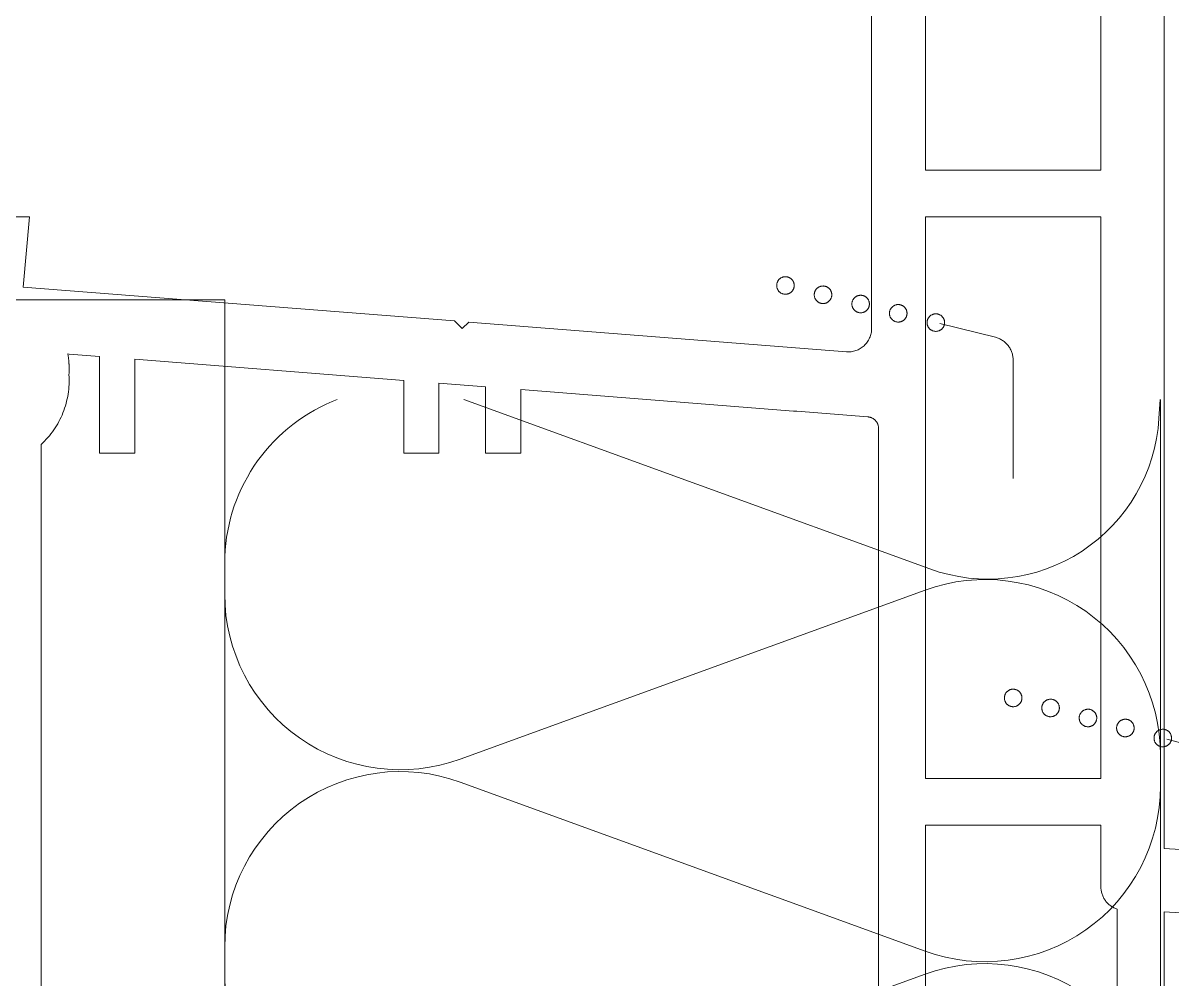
# Model space of a CAD drawing. Header units: metres. Extents: x 1838950 to 1842843, y 5171318 to 5174224.
# Drawn here: x 1841244.87065 to 1841244.91976, y 5171397.19782 to 5171397.23868 of the extents above; entities that cross this region are included whole.
import ezdxf

# ---------------------------------------------------------------- set-up
doc = ezdxf.new("R2010")
doc.units = ezdxf.units.M
doc.header["$LTSCALE"] = 0.0254
doc.layers.add('00 CHAZAL Coupe A.5', color=7, linetype='Continuous', lineweight=18)

# ---------------------------------------------------------------- blocks, each defined once
blk = doc.blocks.new('Groupe-1889-1')
at = {"layer": '00 CHAZAL Coupe A.5', "color": 7, "linetype": 'Continuous', "lineweight": 13}
for p, q in [((1841244.879273, 5171396.944144), (1841244.879273, 5171397.22259)), ((1841244.919273, 5171396.944144), (1841244.919273, 5171397.22259))]:
    blk.add_line(p, q, dxfattribs=at)
at = {"layer": '00 CHAZAL Coupe A.5', "color": 7, "linetype": 'Continuous', "lineweight": 13, "flags": 128}
for points in [[(1841244.919273, 5171397.19098, 0.520438), (1841244.909211, 5171397.198029), (1841244.889336, 5171397.190804, -0.520438), (1841244.879273, 5171397.197853), (1841244.879273, 5171397.199186, -0.520438), (1841244.889336, 5171397.206235), (1841244.909211, 5171397.19901, 0.520438), (1841244.919273, 5171397.206059), (1841244.919273, 5171397.207392, 0.520438), (1841244.909211, 5171397.214441), (1841244.889336, 5171397.207216, -0.520438), (1841244.879273, 5171397.214264), (1841244.879273, 5171397.214931), (1841244.879273, 5171397.215586, -0.301805), (1841244.883864, 5171397.222498), (1841244.884081, 5171397.22259)], [(1841244.889492, 5171397.22259), (1841244.909409, 5171397.215349, 0.501211), (1841244.919207, 5171397.221777), (1841244.919257, 5171397.22259)]]:
    blk.add_lwpolyline(points, format="xyb", dxfattribs=at)
blk = doc.blocks.new('Groupe-1941-1')
at = {"layer": '00 CHAZAL Coupe A.5', "color": 7, "linetype": 'Continuous', "lineweight": 5}
blk.add_line((1841244.912975, 5171397.219212), (1841244.912975, 5171397.222751), dxfattribs=at)
at = {"layer": '00 CHAZAL Coupe A.5', "color": 7, "linetype": 'Continuous', "lineweight": 5, "flags": 128}
for points in [[(1841244.903616, 5171397.227458), (1841244.903616, 5171397.22744), (1841244.903615, 5171397.227422), (1841244.903612, 5171397.227403), (1841244.903609, 5171397.227385), (1841244.903605, 5171397.227367), (1841244.9036, 5171397.227349), (1841244.903594, 5171397.227332), (1841244.903588, 5171397.227315), (1841244.90358, 5171397.227298), (1841244.903572, 5171397.227282), (1841244.903563, 5171397.227266), (1841244.903553, 5171397.22725), (1841244.903543, 5171397.227235), (1841244.903531, 5171397.22722), (1841244.903519, 5171397.227206), (1841244.903507, 5171397.227193), (1841244.903493, 5171397.22718), (1841244.903479, 5171397.227168), (1841244.903465, 5171397.227157), (1841244.90345, 5171397.227146), (1841244.903434, 5171397.227137), (1841244.903418, 5171397.227128), (1841244.903402, 5171397.227119), (1841244.903385, 5171397.227112), (1841244.903368, 5171397.227105), (1841244.90335, 5171397.227099), (1841244.903332, 5171397.227095), (1841244.903315, 5171397.227091), (1841244.903296, 5171397.227087), (1841244.903278, 5171397.227085), (1841244.90326, 5171397.227084), (1841244.903241, 5171397.227083), (1841244.903223, 5171397.227084), (1841244.903205, 5171397.227085), (1841244.903186, 5171397.227087), (1841244.903168, 5171397.227091), (1841244.90315, 5171397.227095), (1841244.903133, 5171397.227099), (1841244.903115, 5171397.227105), (1841244.903098, 5171397.227112), (1841244.903081, 5171397.227119), (1841244.903065, 5171397.227128), (1841244.903049, 5171397.227137), (1841244.903033, 5171397.227146), (1841244.903018, 5171397.227157), (1841244.903003, 5171397.227168), (1841244.90299, 5171397.22718), (1841244.902976, 5171397.227193), (1841244.902964, 5171397.227206), (1841244.902951, 5171397.22722), (1841244.90294, 5171397.227235), (1841244.90293, 5171397.22725), (1841244.90292, 5171397.227266), (1841244.902911, 5171397.227282), (1841244.902902, 5171397.227298), (1841244.902895, 5171397.227315), (1841244.902888, 5171397.227332), (1841244.902883, 5171397.227349), (1841244.902878, 5171397.227367), (1841244.902874, 5171397.227385), (1841244.90287, 5171397.227403), (1841244.902868, 5171397.227422), (1841244.902867, 5171397.22744), (1841244.902866, 5171397.227458), (1841244.902867, 5171397.227477), (1841244.902868, 5171397.227495), (1841244.90287, 5171397.227513), (1841244.902874, 5171397.227531), (1841244.902878, 5171397.227549), (1841244.902883, 5171397.227567), (1841244.902888, 5171397.227585), (1841244.902895, 5171397.227602), (1841244.902902, 5171397.227619), (1841244.902911, 5171397.227635), (1841244.90292, 5171397.227651), (1841244.90293, 5171397.227667), (1841244.90294, 5171397.227682), (1841244.902951, 5171397.227696), (1841244.902964, 5171397.22771), (1841244.902976, 5171397.227723), (1841244.90299, 5171397.227736), (1841244.903003, 5171397.227748), (1841244.903018, 5171397.227759), (1841244.903033, 5171397.22777), (1841244.903049, 5171397.22778), (1841244.903065, 5171397.227789), (1841244.903081, 5171397.227797), (1841244.903098, 5171397.227805), (1841244.903115, 5171397.227811), (1841244.903133, 5171397.227817), (1841244.90315, 5171397.227822), (1841244.903168, 5171397.227826), (1841244.903186, 5171397.227829), (1841244.903205, 5171397.227831), (1841244.903223, 5171397.227833), (1841244.903241, 5171397.227833), (1841244.90326, 5171397.227833), (1841244.903278, 5171397.227831), (1841244.903296, 5171397.227829), (1841244.903315, 5171397.227826), (1841244.903332, 5171397.227822), (1841244.90335, 5171397.227817), (1841244.903368, 5171397.227811), (1841244.903385, 5171397.227805), (1841244.903402, 5171397.227797), (1841244.903418, 5171397.227789), (1841244.903434, 5171397.22778), (1841244.90345, 5171397.22777), (1841244.903465, 5171397.227759), (1841244.903479, 5171397.227748), (1841244.903493, 5171397.227736), (1841244.903507, 5171397.227723), (1841244.903519, 5171397.22771), (1841244.903531, 5171397.227696), (1841244.903543, 5171397.227682), (1841244.903553, 5171397.227667), (1841244.903563, 5171397.227651), (1841244.903572, 5171397.227635), (1841244.90358, 5171397.227619), (1841244.903588, 5171397.227602), (1841244.903594, 5171397.227585), (1841244.9036, 5171397.227567), (1841244.903605, 5171397.227549), (1841244.903609, 5171397.227531), (1841244.903612, 5171397.227513), (1841244.903615, 5171397.227495), (1841244.903616, 5171397.227477), (1841244.903616, 5171397.227458)], [(1841244.905223, 5171397.227062), (1841244.905223, 5171397.227043), (1841244.905222, 5171397.227025), (1841244.905219, 5171397.227007), (1841244.905216, 5171397.226989), (1841244.905212, 5171397.226971), (1841244.905207, 5171397.226953), (1841244.905201, 5171397.226935), (1841244.905195, 5171397.226918), (1841244.905187, 5171397.226901), (1841244.905179, 5171397.226885), (1841244.90517, 5171397.226869), (1841244.90516, 5171397.226853), (1841244.90515, 5171397.226838), (1841244.905138, 5171397.226824), (1841244.905126, 5171397.22681), (1841244.905113, 5171397.226797), (1841244.9051, 5171397.226784), (1841244.905086, 5171397.226772), (1841244.905072, 5171397.226761), (1841244.905057, 5171397.22675), (1841244.905041, 5171397.22674), (1841244.905025, 5171397.226731), (1841244.905009, 5171397.226723), (1841244.904992, 5171397.226715), (1841244.904975, 5171397.226709), (1841244.904957, 5171397.226703), (1841244.904939, 5171397.226698), (1841244.904921, 5171397.226694), (1841244.904903, 5171397.226691), (1841244.904885, 5171397.226689), (1841244.904867, 5171397.226687), (1841244.904848, 5171397.226687), (1841244.90483, 5171397.226687), (1841244.904812, 5171397.226689), (1841244.904793, 5171397.226691), (1841244.904775, 5171397.226694), (1841244.904757, 5171397.226698), (1841244.904739, 5171397.226703), (1841244.904722, 5171397.226709), (1841244.904705, 5171397.226715), (1841244.904688, 5171397.226723), (1841244.904672, 5171397.226731), (1841244.904656, 5171397.22674), (1841244.90464, 5171397.22675), (1841244.904625, 5171397.226761), (1841244.90461, 5171397.226772), (1841244.904596, 5171397.226784), (1841244.904583, 5171397.226797), (1841244.90457, 5171397.22681), (1841244.904558, 5171397.226824), (1841244.904547, 5171397.226838), (1841244.904537, 5171397.226853), (1841244.904527, 5171397.226869), (1841244.904518, 5171397.226885), (1841244.904509, 5171397.226901), (1841244.904502, 5171397.226918), (1841244.904495, 5171397.226935), (1841244.904489, 5171397.226953), (1841244.904485, 5171397.226971), (1841244.904481, 5171397.226989), (1841244.904477, 5171397.227007), (1841244.904475, 5171397.227025), (1841244.904474, 5171397.227043), (1841244.904473, 5171397.227062), (1841244.904474, 5171397.22708), (1841244.904475, 5171397.227099), (1841244.904477, 5171397.227117), (1841244.904481, 5171397.227135), (1841244.904485, 5171397.227153), (1841244.904489, 5171397.227171), (1841244.904495, 5171397.227188), (1841244.904502, 5171397.227205), (1841244.904509, 5171397.227222), (1841244.904518, 5171397.227239), (1841244.904527, 5171397.227255), (1841244.904537, 5171397.22727), (1841244.904547, 5171397.227285), (1841244.904558, 5171397.2273), (1841244.90457, 5171397.227314), (1841244.904583, 5171397.227327), (1841244.904596, 5171397.22734), (1841244.90461, 5171397.227352), (1841244.904625, 5171397.227363), (1841244.90464, 5171397.227374), (1841244.904656, 5171397.227383), (1841244.904672, 5171397.227393), (1841244.904688, 5171397.227401), (1841244.904705, 5171397.227408), (1841244.904722, 5171397.227415), (1841244.904739, 5171397.227421), (1841244.904757, 5171397.227426), (1841244.904775, 5171397.22743), (1841244.904793, 5171397.227433), (1841244.904812, 5171397.227435), (1841244.90483, 5171397.227436), (1841244.904848, 5171397.227437), (1841244.904867, 5171397.227436), (1841244.904885, 5171397.227435), (1841244.904903, 5171397.227433), (1841244.904921, 5171397.22743), (1841244.904939, 5171397.227426), (1841244.904957, 5171397.227421), (1841244.904975, 5171397.227415), (1841244.904992, 5171397.227408), (1841244.905009, 5171397.227401), (1841244.905025, 5171397.227393), (1841244.905041, 5171397.227383), (1841244.905057, 5171397.227374), (1841244.905072, 5171397.227363), (1841244.905086, 5171397.227352), (1841244.9051, 5171397.22734), (1841244.905113, 5171397.227327), (1841244.905126, 5171397.227314), (1841244.905138, 5171397.2273), (1841244.90515, 5171397.227285), (1841244.90516, 5171397.22727), (1841244.90517, 5171397.227255), (1841244.905179, 5171397.227239), (1841244.905187, 5171397.227222), (1841244.905195, 5171397.227205), (1841244.905201, 5171397.227188), (1841244.905207, 5171397.227171), (1841244.905212, 5171397.227153), (1841244.905216, 5171397.227135), (1841244.905219, 5171397.227117), (1841244.905222, 5171397.227099), (1841244.905223, 5171397.22708), (1841244.905223, 5171397.227062)], [(1841244.90683, 5171397.226665), (1841244.90683, 5171397.226647), (1841244.906828, 5171397.226629), (1841244.906826, 5171397.22661), (1841244.906823, 5171397.226592), (1841244.906819, 5171397.226574), (1841244.906814, 5171397.226556), (1841244.906808, 5171397.226539), (1841244.906802, 5171397.226522), (1841244.906794, 5171397.226505), (1841244.906786, 5171397.226489), (1841244.906777, 5171397.226473), (1841244.906767, 5171397.226457), (1841244.906756, 5171397.226442), (1841244.906745, 5171397.226427), (1841244.906733, 5171397.226414), (1841244.90672, 5171397.2264), (1841244.906707, 5171397.226387), (1841244.906693, 5171397.226375), (1841244.906679, 5171397.226364), (1841244.906664, 5171397.226354), (1841244.906648, 5171397.226344), (1841244.906632, 5171397.226335), (1841244.906616, 5171397.226326), (1841244.906599, 5171397.226319), (1841244.906582, 5171397.226312), (1841244.906564, 5171397.226306), (1841244.906546, 5171397.226302), (1841244.906528, 5171397.226298), (1841244.90651, 5171397.226294), (1841244.906492, 5171397.226292), (1841244.906474, 5171397.226291), (1841244.906455, 5171397.22629), (1841244.906437, 5171397.226291), (1841244.906418, 5171397.226292), (1841244.9064, 5171397.226294), (1841244.906382, 5171397.226298), (1841244.906364, 5171397.226302), (1841244.906346, 5171397.226306), (1841244.906329, 5171397.226312), (1841244.906312, 5171397.226319), (1841244.906295, 5171397.226326), (1841244.906278, 5171397.226335), (1841244.906262, 5171397.226344), (1841244.906247, 5171397.226354), (1841244.906232, 5171397.226364), (1841244.906217, 5171397.226375), (1841244.906203, 5171397.226387), (1841244.90619, 5171397.2264), (1841244.906177, 5171397.226414), (1841244.906165, 5171397.226427), (1841244.906154, 5171397.226442), (1841244.906143, 5171397.226457), (1841244.906134, 5171397.226473), (1841244.906125, 5171397.226489), (1841244.906116, 5171397.226505), (1841244.906109, 5171397.226522), (1841244.906102, 5171397.226539), (1841244.906096, 5171397.226556), (1841244.906091, 5171397.226574), (1841244.906087, 5171397.226592), (1841244.906084, 5171397.22661), (1841244.906082, 5171397.226629), (1841244.906081, 5171397.226647), (1841244.90608, 5171397.226665), (1841244.906081, 5171397.226684), (1841244.906082, 5171397.226702), (1841244.906084, 5171397.22672), (1841244.906087, 5171397.226739), (1841244.906091, 5171397.226756), (1841244.906096, 5171397.226774), (1841244.906102, 5171397.226792), (1841244.906109, 5171397.226809), (1841244.906116, 5171397.226826), (1841244.906125, 5171397.226842), (1841244.906134, 5171397.226858), (1841244.906143, 5171397.226874), (1841244.906154, 5171397.226889), (1841244.906165, 5171397.226903), (1841244.906177, 5171397.226917), (1841244.90619, 5171397.226931), (1841244.906203, 5171397.226943), (1841244.906217, 5171397.226955), (1841244.906232, 5171397.226967), (1841244.906247, 5171397.226977), (1841244.906262, 5171397.226987), (1841244.906278, 5171397.226996), (1841244.906295, 5171397.227004), (1841244.906312, 5171397.227012), (1841244.906329, 5171397.227018), (1841244.906346, 5171397.227024), (1841244.906364, 5171397.227029), (1841244.906382, 5171397.227033), (1841244.9064, 5171397.227036), (1841244.906418, 5171397.227039), (1841244.906437, 5171397.22704), (1841244.906455, 5171397.22704), (1841244.906474, 5171397.22704), (1841244.906492, 5171397.227039), (1841244.90651, 5171397.227036), (1841244.906528, 5171397.227033), (1841244.906546, 5171397.227029), (1841244.906564, 5171397.227024), (1841244.906582, 5171397.227018), (1841244.906599, 5171397.227012), (1841244.906616, 5171397.227004), (1841244.906632, 5171397.226996), (1841244.906648, 5171397.226987), (1841244.906664, 5171397.226977), (1841244.906679, 5171397.226967), (1841244.906693, 5171397.226955), (1841244.906707, 5171397.226943), (1841244.90672, 5171397.226931), (1841244.906733, 5171397.226917), (1841244.906745, 5171397.226903), (1841244.906756, 5171397.226889), (1841244.906767, 5171397.226874), (1841244.906777, 5171397.226858), (1841244.906786, 5171397.226842), (1841244.906794, 5171397.226826), (1841244.906802, 5171397.226809), (1841244.906808, 5171397.226792), (1841244.906814, 5171397.226774), (1841244.906819, 5171397.226756), (1841244.906823, 5171397.226739), (1841244.906826, 5171397.22672), (1841244.906828, 5171397.226702), (1841244.90683, 5171397.226684), (1841244.90683, 5171397.226665)], [(1841244.908437, 5171397.226269), (1841244.908437, 5171397.22625), (1841244.908435, 5171397.226232), (1841244.908433, 5171397.226214), (1841244.90843, 5171397.226196), (1841244.908426, 5171397.226178), (1841244.908421, 5171397.22616), (1841244.908415, 5171397.226143), (1841244.908409, 5171397.226125), (1841244.908401, 5171397.226109), (1841244.908393, 5171397.226092), (1841244.908384, 5171397.226076), (1841244.908374, 5171397.226061), (1841244.908363, 5171397.226045), (1841244.908352, 5171397.226031), (1841244.90834, 5171397.226017), (1841244.908327, 5171397.226004), (1841244.908314, 5171397.225991), (1841244.9083, 5171397.225979), (1841244.908286, 5171397.225968), (1841244.908271, 5171397.225957), (1841244.908255, 5171397.225947), (1841244.908239, 5171397.225938), (1841244.908223, 5171397.22593), (1841244.908206, 5171397.225922), (1841244.908189, 5171397.225916), (1841244.908171, 5171397.22591), (1841244.908153, 5171397.225905), (1841244.908135, 5171397.225901), (1841244.908117, 5171397.225898), (1841244.908099, 5171397.225896), (1841244.908081, 5171397.225894), (1841244.908062, 5171397.225894), (1841244.908044, 5171397.225894), (1841244.908025, 5171397.225896), (1841244.908007, 5171397.225898), (1841244.907989, 5171397.225901), (1841244.907971, 5171397.225905), (1841244.907953, 5171397.22591), (1841244.907936, 5171397.225916), (1841244.907919, 5171397.225922), (1841244.907902, 5171397.22593), (1841244.907885, 5171397.225938), (1841244.907869, 5171397.225947), (1841244.907854, 5171397.225957), (1841244.907839, 5171397.225968), (1841244.907824, 5171397.225979), (1841244.90781, 5171397.225991), (1841244.907797, 5171397.226004), (1841244.907784, 5171397.226017), (1841244.907772, 5171397.226031), (1841244.907761, 5171397.226045), (1841244.90775, 5171397.226061), (1841244.907741, 5171397.226076), (1841244.907731, 5171397.226092), (1841244.907723, 5171397.226109), (1841244.907716, 5171397.226125), (1841244.907709, 5171397.226143), (1841244.907703, 5171397.22616), (1841244.907698, 5171397.226178), (1841244.907694, 5171397.226196), (1841244.907691, 5171397.226214), (1841244.907689, 5171397.226232), (1841244.907688, 5171397.22625), (1841244.907687, 5171397.226269), (1841244.907688, 5171397.226287), (1841244.907689, 5171397.226306), (1841244.907691, 5171397.226324), (1841244.907694, 5171397.226342), (1841244.907698, 5171397.22636), (1841244.907703, 5171397.226378), (1841244.907709, 5171397.226395), (1841244.907716, 5171397.226412), (1841244.907723, 5171397.226429), (1841244.907731, 5171397.226446), (1841244.907741, 5171397.226462), (1841244.90775, 5171397.226477), (1841244.907761, 5171397.226492), (1841244.907772, 5171397.226507), (1841244.907784, 5171397.226521), (1841244.907797, 5171397.226534), (1841244.90781, 5171397.226547), (1841244.907824, 5171397.226559), (1841244.907839, 5171397.22657), (1841244.907854, 5171397.226581), (1841244.907869, 5171397.226591), (1841244.907885, 5171397.2266), (1841244.907902, 5171397.226608), (1841244.907919, 5171397.226615), (1841244.907936, 5171397.226622), (1841244.907953, 5171397.226628), (1841244.907971, 5171397.226633), (1841244.907989, 5171397.226637), (1841244.908007, 5171397.22664), (1841244.908025, 5171397.226642), (1841244.908044, 5171397.226643), (1841244.908062, 5171397.226644), (1841244.908081, 5171397.226643), (1841244.908099, 5171397.226642), (1841244.908117, 5171397.22664), (1841244.908135, 5171397.226637), (1841244.908153, 5171397.226633), (1841244.908171, 5171397.226628), (1841244.908189, 5171397.226622), (1841244.908206, 5171397.226615), (1841244.908223, 5171397.226608), (1841244.908239, 5171397.2266), (1841244.908255, 5171397.226591), (1841244.908271, 5171397.226581), (1841244.908286, 5171397.22657), (1841244.9083, 5171397.226559), (1841244.908314, 5171397.226547), (1841244.908327, 5171397.226534), (1841244.90834, 5171397.226521), (1841244.908352, 5171397.226507), (1841244.908363, 5171397.226492), (1841244.908374, 5171397.226477), (1841244.908384, 5171397.226462), (1841244.908393, 5171397.226446), (1841244.908401, 5171397.226429), (1841244.908409, 5171397.226412), (1841244.908415, 5171397.226395), (1841244.908421, 5171397.226378), (1841244.908426, 5171397.22636), (1841244.90843, 5171397.226342), (1841244.908433, 5171397.226324), (1841244.908435, 5171397.226306), (1841244.908437, 5171397.226287), (1841244.908437, 5171397.226269)], [(1841244.910044, 5171397.225872), (1841244.910044, 5171397.225854), (1841244.910042, 5171397.225836), (1841244.91004, 5171397.225817), (1841244.910037, 5171397.225799), (1841244.910033, 5171397.225781), (1841244.910028, 5171397.225764), (1841244.910022, 5171397.225746), (1841244.910016, 5171397.225729), (1841244.910008, 5171397.225712), (1841244.91, 5171397.225696), (1841244.909991, 5171397.22568), (1841244.909981, 5171397.225664), (1841244.90997, 5171397.225649), (1841244.909959, 5171397.225635), (1841244.909947, 5171397.225621), (1841244.909934, 5171397.225607), (1841244.909921, 5171397.225595), (1841244.909907, 5171397.225583), (1841244.909893, 5171397.225571), (1841244.909877, 5171397.225561), (1841244.909862, 5171397.225551), (1841244.909846, 5171397.225542), (1841244.909829, 5171397.225533), (1841244.909813, 5171397.225526), (1841244.909795, 5171397.225519), (1841244.909778, 5171397.225514), (1841244.90976, 5171397.225509), (1841244.909742, 5171397.225505), (1841244.909724, 5171397.225501), (1841244.909706, 5171397.225499), (1841244.909688, 5171397.225498), (1841244.909669, 5171397.225497), (1841244.909651, 5171397.225498), (1841244.909632, 5171397.225499), (1841244.909614, 5171397.225501), (1841244.909596, 5171397.225505), (1841244.909578, 5171397.225509), (1841244.90956, 5171397.225514), (1841244.909543, 5171397.225519), (1841244.909526, 5171397.225526), (1841244.909509, 5171397.225533), (1841244.909492, 5171397.225542), (1841244.909476, 5171397.225551), (1841244.909461, 5171397.225561), (1841244.909446, 5171397.225571), (1841244.909431, 5171397.225583), (1841244.909417, 5171397.225595), (1841244.909404, 5171397.225607), (1841244.909391, 5171397.225621), (1841244.909379, 5171397.225635), (1841244.909368, 5171397.225649), (1841244.909357, 5171397.225664), (1841244.909347, 5171397.22568), (1841244.909338, 5171397.225696), (1841244.90933, 5171397.225712), (1841244.909323, 5171397.225729), (1841244.909316, 5171397.225746), (1841244.90931, 5171397.225764), (1841244.909305, 5171397.225781), (1841244.909301, 5171397.225799), (1841244.909298, 5171397.225817), (1841244.909296, 5171397.225836), (1841244.909295, 5171397.225854), (1841244.909294, 5171397.225872), (1841244.909295, 5171397.225891), (1841244.909296, 5171397.225909), (1841244.909298, 5171397.225927), (1841244.909301, 5171397.225946), (1841244.909305, 5171397.225964), (1841244.90931, 5171397.225981), (1841244.909316, 5171397.225999), (1841244.909323, 5171397.226016), (1841244.90933, 5171397.226033), (1841244.909338, 5171397.226049), (1841244.909347, 5171397.226065), (1841244.909357, 5171397.226081), (1841244.909368, 5171397.226096), (1841244.909379, 5171397.22611), (1841244.909391, 5171397.226124), (1841244.909404, 5171397.226138), (1841244.909417, 5171397.22615), (1841244.909431, 5171397.226162), (1841244.909446, 5171397.226174), (1841244.909461, 5171397.226184), (1841244.909476, 5171397.226194), (1841244.909492, 5171397.226203), (1841244.909509, 5171397.226211), (1841244.909526, 5171397.226219), (1841244.909543, 5171397.226225), (1841244.90956, 5171397.226231), (1841244.909578, 5171397.226236), (1841244.909596, 5171397.22624), (1841244.909614, 5171397.226243), (1841244.909632, 5171397.226246), (1841244.909651, 5171397.226247), (1841244.909669, 5171397.226247), (1841244.909688, 5171397.226247), (1841244.909706, 5171397.226246), (1841244.909724, 5171397.226243), (1841244.909742, 5171397.22624), (1841244.90976, 5171397.226236), (1841244.909778, 5171397.226231), (1841244.909795, 5171397.226225), (1841244.909813, 5171397.226219), (1841244.909829, 5171397.226211), (1841244.909846, 5171397.226203), (1841244.909862, 5171397.226194), (1841244.909877, 5171397.226184), (1841244.909893, 5171397.226174), (1841244.909907, 5171397.226162), (1841244.909921, 5171397.22615), (1841244.909934, 5171397.226138), (1841244.909947, 5171397.226124), (1841244.909959, 5171397.22611), (1841244.90997, 5171397.226096), (1841244.909981, 5171397.226081), (1841244.909991, 5171397.226065), (1841244.91, 5171397.226049), (1841244.910008, 5171397.226033), (1841244.910016, 5171397.226016), (1841244.910022, 5171397.225999), (1841244.910028, 5171397.225981), (1841244.910033, 5171397.225964), (1841244.910037, 5171397.225946), (1841244.91004, 5171397.225927), (1841244.910042, 5171397.225909), (1841244.910044, 5171397.225891), (1841244.910044, 5171397.225872)], [(1841244.912975, 5171397.222751), (1841244.912975, 5171397.224274), (1841244.912974, 5171397.224315), (1841244.912971, 5171397.224357), (1841244.912967, 5171397.224398), (1841244.912961, 5171397.224439), (1841244.912953, 5171397.22448), (1841244.912944, 5171397.22452), (1841244.912933, 5171397.22456), (1841244.91292, 5171397.2246), (1841244.912906, 5171397.224639), (1841244.91289, 5171397.224677), (1841244.912872, 5171397.224715), (1841244.912853, 5171397.224752), (1841244.912832, 5171397.224788), (1841244.91281, 5171397.224823), (1841244.912787, 5171397.224857), (1841244.912762, 5171397.22489), (1841244.912736, 5171397.224922), (1841244.912708, 5171397.224953), (1841244.912679, 5171397.224983), (1841244.912649, 5171397.225012), (1841244.912618, 5171397.225039), (1841244.912585, 5171397.225065), (1841244.912552, 5171397.22509), (1841244.912518, 5171397.225113), (1841244.912482, 5171397.225135), (1841244.912446, 5171397.225155), (1841244.912409, 5171397.225174), (1841244.912371, 5171397.225192), (1841244.912333, 5171397.225207), (1841244.912294, 5171397.225221), (1841244.912254, 5171397.225234), (1841244.912214, 5171397.225244), (1841244.909837, 5171397.225831)]]:
    blk.add_lwpolyline(points, dxfattribs=at)
blk = doc.blocks.new('Groupe-1942-1')
at = {"layer": '00 CHAZAL Coupe A.5', "color": 7, "linetype": 'Continuous', "lineweight": 5}
for p, q in [((1841244.922512, 5171397.207276), (1841244.919537, 5171397.208073)), ((1841244.92593, 5171397.20636), (1841244.922512, 5171397.207276))]:
    blk.add_line(p, q, dxfattribs=at)
at = {"layer": '00 CHAZAL Coupe A.5', "color": 7, "linetype": 'Continuous', "lineweight": 5, "flags": 128}
for points in [[(1841244.913303, 5171397.209651), (1841244.913312, 5171397.209667), (1841244.913319, 5171397.209684), (1841244.913326, 5171397.209701), (1841244.913332, 5171397.209718), (1841244.913337, 5171397.209736), (1841244.913341, 5171397.209754), (1841244.913345, 5171397.209772), (1841244.913347, 5171397.20979), (1841244.913349, 5171397.209809), (1841244.91335, 5171397.209827), (1841244.913349, 5171397.209845), (1841244.913348, 5171397.209864), (1841244.913346, 5171397.209882), (1841244.913343, 5171397.2099), (1841244.91334, 5171397.209918), (1841244.913335, 5171397.209936), (1841244.913329, 5171397.209954), (1841244.913323, 5171397.209971), (1841244.913316, 5171397.209988), (1841244.913308, 5171397.210004), (1841244.913299, 5171397.21002), (1841244.913289, 5171397.210036), (1841244.913279, 5171397.210051), (1841244.913268, 5171397.210066), (1841244.913256, 5171397.21008), (1841244.913243, 5171397.210094), (1841244.91323, 5171397.210106), (1841244.913216, 5171397.210119), (1841244.913202, 5171397.21013), (1841244.913187, 5171397.210141), (1841244.913172, 5171397.210151), (1841244.913156, 5171397.21016), (1841244.913139, 5171397.210169), (1841244.913123, 5171397.210176), (1841244.913105, 5171397.210183), (1841244.913088, 5171397.210189), (1841244.91307, 5171397.210194), (1841244.913052, 5171397.210199), (1841244.913034, 5171397.210202), (1841244.913016, 5171397.210204), (1841244.912998, 5171397.210206), (1841244.912979, 5171397.210207), (1841244.912961, 5171397.210207), (1841244.912943, 5171397.210205), (1841244.912924, 5171397.210203), (1841244.912906, 5171397.210201), (1841244.912888, 5171397.210197), (1841244.91287, 5171397.210192), (1841244.912853, 5171397.210186), (1841244.912836, 5171397.21018), (1841244.912819, 5171397.210173), (1841244.912802, 5171397.210165), (1841244.912786, 5171397.210156), (1841244.91277, 5171397.210146), (1841244.912755, 5171397.210136), (1841244.91274, 5171397.210125), (1841244.912726, 5171397.210113), (1841244.912713, 5171397.2101), (1841244.9127, 5171397.210087), (1841244.912688, 5171397.210073), (1841244.912676, 5171397.210059), (1841244.912666, 5171397.210044), (1841244.912655, 5171397.210029), (1841244.912646, 5171397.210013), (1841244.912638, 5171397.209996), (1841244.91263, 5171397.20998), (1841244.912623, 5171397.209963), (1841244.912617, 5171397.209945), (1841244.912612, 5171397.209928), (1841244.912608, 5171397.20991), (1841244.912604, 5171397.209892), (1841244.912602, 5171397.209873), (1841244.9126, 5171397.209855), (1841244.9126, 5171397.209837), (1841244.9126, 5171397.209818), (1841244.912601, 5171397.2098), (1841244.912603, 5171397.209782), (1841244.912606, 5171397.209763), (1841244.91261, 5171397.209745), (1841244.912614, 5171397.209728), (1841244.91262, 5171397.20971), (1841244.912626, 5171397.209693), (1841244.912634, 5171397.209676), (1841244.912642, 5171397.209659), (1841244.912651, 5171397.209643), (1841244.91266, 5171397.209627), (1841244.912671, 5171397.209612), (1841244.912682, 5171397.209598), (1841244.912694, 5171397.209584), (1841244.912706, 5171397.20957), (1841244.912719, 5171397.209557), (1841244.912733, 5171397.209545), (1841244.912747, 5171397.209533), (1841244.912762, 5171397.209523), (1841244.912778, 5171397.209513), (1841244.912794, 5171397.209503), (1841244.91281, 5171397.209495), (1841244.912827, 5171397.209487), (1841244.912844, 5171397.20948), (1841244.912861, 5171397.209474), (1841244.912879, 5171397.209469), (1841244.912897, 5171397.209465), (1841244.912915, 5171397.209462), (1841244.912933, 5171397.209459), (1841244.912951, 5171397.209458), (1841244.91297, 5171397.209457), (1841244.912988, 5171397.209457), (1841244.913007, 5171397.209458), (1841244.913025, 5171397.20946), (1841244.913043, 5171397.209463), (1841244.913061, 5171397.209467), (1841244.913079, 5171397.209472), (1841244.913096, 5171397.209477), (1841244.913114, 5171397.209484), (1841244.913131, 5171397.209491), (1841244.913147, 5171397.209499), (1841244.913163, 5171397.209508), (1841244.913179, 5171397.209517), (1841244.913194, 5171397.209528), (1841244.913209, 5171397.209539), (1841244.913223, 5171397.209551), (1841244.913236, 5171397.209563), (1841244.913249, 5171397.209576), (1841244.913261, 5171397.20959), (1841244.913273, 5171397.209605), (1841244.913284, 5171397.209619), (1841244.913294, 5171397.209635), (1841244.913303, 5171397.209651)], [(1841244.914902, 5171397.209222), (1841244.91491, 5171397.209239), (1841244.914918, 5171397.209255), (1841244.914925, 5171397.209273), (1841244.914931, 5171397.20929), (1841244.914936, 5171397.209308), (1841244.91494, 5171397.209326), (1841244.914944, 5171397.209344), (1841244.914946, 5171397.209362), (1841244.914948, 5171397.20938), (1841244.914948, 5171397.209399), (1841244.914948, 5171397.209417), (1841244.914947, 5171397.209435), (1841244.914945, 5171397.209454), (1841244.914942, 5171397.209472), (1841244.914938, 5171397.20949), (1841244.914934, 5171397.209508), (1841244.914928, 5171397.209525), (1841244.914922, 5171397.209542), (1841244.914914, 5171397.209559), (1841244.914906, 5171397.209576), (1841244.914897, 5171397.209592), (1841244.914888, 5171397.209608), (1841244.914877, 5171397.209623), (1841244.914866, 5171397.209638), (1841244.914854, 5171397.209652), (1841244.914842, 5171397.209665), (1841244.914829, 5171397.209678), (1841244.914815, 5171397.20969), (1841244.914801, 5171397.209702), (1841244.914786, 5171397.209713), (1841244.91477, 5171397.209723), (1841244.914754, 5171397.209732), (1841244.914738, 5171397.20974), (1841244.914721, 5171397.209748), (1841244.914704, 5171397.209755), (1841244.914687, 5171397.209761), (1841244.914669, 5171397.209766), (1841244.914651, 5171397.20977), (1841244.914633, 5171397.209774), (1841244.914615, 5171397.209776), (1841244.914597, 5171397.209778), (1841244.914578, 5171397.209778), (1841244.91456, 5171397.209778), (1841244.914541, 5171397.209777), (1841244.914523, 5171397.209775), (1841244.914505, 5171397.209772), (1841244.914487, 5171397.209768), (1841244.914469, 5171397.209764), (1841244.914452, 5171397.209758), (1841244.914434, 5171397.209752), (1841244.914417, 5171397.209744), (1841244.914401, 5171397.209736), (1841244.914385, 5171397.209728), (1841244.914369, 5171397.209718), (1841244.914354, 5171397.209707), (1841244.914339, 5171397.209696), (1841244.914325, 5171397.209684), (1841244.914312, 5171397.209672), (1841244.914299, 5171397.209659), (1841244.914287, 5171397.209645), (1841244.914275, 5171397.209631), (1841244.914264, 5171397.209616), (1841244.914254, 5171397.2096), (1841244.914245, 5171397.209584), (1841244.914236, 5171397.209568), (1841244.914229, 5171397.209551), (1841244.914222, 5171397.209534), (1841244.914216, 5171397.209517), (1841244.914211, 5171397.209499), (1841244.914207, 5171397.209481), (1841244.914203, 5171397.209463), (1841244.914201, 5171397.209445), (1841244.914199, 5171397.209427), (1841244.914198, 5171397.209408), (1841244.914199, 5171397.20939), (1841244.9142, 5171397.209371), (1841244.914202, 5171397.209353), (1841244.914205, 5171397.209335), (1841244.914208, 5171397.209317), (1841244.914213, 5171397.209299), (1841244.914219, 5171397.209282), (1841244.914225, 5171397.209264), (1841244.914232, 5171397.209247), (1841244.91424, 5171397.209231), (1841244.914249, 5171397.209215), (1841244.914259, 5171397.209199), (1841244.914269, 5171397.209184), (1841244.91428, 5171397.209169), (1841244.914292, 5171397.209155), (1841244.914305, 5171397.209142), (1841244.914318, 5171397.209129), (1841244.914332, 5171397.209117), (1841244.914346, 5171397.209105), (1841244.914361, 5171397.209094), (1841244.914376, 5171397.209084), (1841244.914392, 5171397.209075), (1841244.914409, 5171397.209067), (1841244.914425, 5171397.209059), (1841244.914442, 5171397.209052), (1841244.91446, 5171397.209046), (1841244.914478, 5171397.209041), (1841244.914495, 5171397.209037), (1841244.914514, 5171397.209033), (1841244.914532, 5171397.209031), (1841244.91455, 5171397.209029), (1841244.914569, 5171397.209028), (1841244.914587, 5171397.209029), (1841244.914605, 5171397.20903), (1841244.914624, 5171397.209032), (1841244.914642, 5171397.209035), (1841244.91466, 5171397.209039), (1841244.914678, 5171397.209043), (1841244.914695, 5171397.209049), (1841244.914712, 5171397.209055), (1841244.914729, 5171397.209062), (1841244.914746, 5171397.20907), (1841244.914762, 5171397.209079), (1841244.914778, 5171397.209089), (1841244.914793, 5171397.209099), (1841244.914807, 5171397.209111), (1841244.914822, 5171397.209122), (1841244.914835, 5171397.209135), (1841244.914848, 5171397.209148), (1841244.91486, 5171397.209162), (1841244.914872, 5171397.209176), (1841244.914882, 5171397.209191), (1841244.914892, 5171397.209207), (1841244.914902, 5171397.209222)], [(1841244.9165, 5171397.208794), (1841244.916509, 5171397.20881), (1841244.916517, 5171397.208827), (1841244.916523, 5171397.208844), (1841244.916529, 5171397.208862), (1841244.916535, 5171397.208879), (1841244.916539, 5171397.208897), (1841244.916542, 5171397.208915), (1841244.916545, 5171397.208934), (1841244.916546, 5171397.208952), (1841244.916547, 5171397.20897), (1841244.916547, 5171397.208989), (1841244.916546, 5171397.209007), (1841244.916544, 5171397.209025), (1841244.916541, 5171397.209043), (1841244.916537, 5171397.209061), (1841244.916532, 5171397.209079), (1841244.916527, 5171397.209097), (1841244.91652, 5171397.209114), (1841244.916513, 5171397.209131), (1841244.916505, 5171397.209148), (1841244.916496, 5171397.209164), (1841244.916487, 5171397.209179), (1841244.916476, 5171397.209195), (1841244.916465, 5171397.209209), (1841244.916453, 5171397.209223), (1841244.916441, 5171397.209237), (1841244.916427, 5171397.20925), (1841244.916414, 5171397.209262), (1841244.916399, 5171397.209273), (1841244.916384, 5171397.209284), (1841244.916369, 5171397.209294), (1841244.916353, 5171397.209303), (1841244.916337, 5171397.209312), (1841244.91632, 5171397.20932), (1841244.916303, 5171397.209326), (1841244.916286, 5171397.209332), (1841244.916268, 5171397.209338), (1841244.91625, 5171397.209342), (1841244.916232, 5171397.209345), (1841244.916214, 5171397.209348), (1841244.916195, 5171397.209349), (1841244.916177, 5171397.20935), (1841244.916158, 5171397.20935), (1841244.91614, 5171397.209349), (1841244.916122, 5171397.209347), (1841244.916104, 5171397.209344), (1841244.916086, 5171397.20934), (1841244.916068, 5171397.209335), (1841244.91605, 5171397.20933), (1841244.916033, 5171397.209323), (1841244.916016, 5171397.209316), (1841244.916, 5171397.209308), (1841244.915983, 5171397.209299), (1841244.915968, 5171397.209289), (1841244.915953, 5171397.209279), (1841244.915938, 5171397.209268), (1841244.915924, 5171397.209256), (1841244.91591, 5171397.209244), (1841244.915897, 5171397.20923), (1841244.915885, 5171397.209217), (1841244.915874, 5171397.209202), (1841244.915863, 5171397.209187), (1841244.915853, 5171397.209172), (1841244.915844, 5171397.209156), (1841244.915835, 5171397.20914), (1841244.915827, 5171397.209123), (1841244.915821, 5171397.209106), (1841244.915815, 5171397.209088), (1841244.91581, 5171397.209071), (1841244.915805, 5171397.209053), (1841244.915802, 5171397.209035), (1841244.915799, 5171397.209017), (1841244.915798, 5171397.208998), (1841244.915797, 5171397.20898), (1841244.915797, 5171397.208961), (1841244.915798, 5171397.208943), (1841244.9158, 5171397.208925), (1841244.915803, 5171397.208907), (1841244.915807, 5171397.208889), (1841244.915812, 5171397.208871), (1841244.915817, 5171397.208853), (1841244.915824, 5171397.208836), (1841244.915831, 5171397.208819), (1841244.915839, 5171397.208803), (1841244.915848, 5171397.208786), (1841244.915858, 5171397.208771), (1841244.915868, 5171397.208756), (1841244.915879, 5171397.208741), (1841244.915891, 5171397.208727), (1841244.915904, 5171397.208713), (1841244.915917, 5171397.2087), (1841244.91593, 5171397.208688), (1841244.915945, 5171397.208677), (1841244.91596, 5171397.208666), (1841244.915975, 5171397.208656), (1841244.915991, 5171397.208647), (1841244.916007, 5171397.208638), (1841244.916024, 5171397.20863), (1841244.916041, 5171397.208624), (1841244.916059, 5171397.208618), (1841244.916076, 5171397.208612), (1841244.916094, 5171397.208608), (1841244.916112, 5171397.208605), (1841244.916131, 5171397.208602), (1841244.916149, 5171397.208601), (1841244.916167, 5171397.2086), (1841244.916186, 5171397.2086), (1841244.916204, 5171397.208601), (1841244.916222, 5171397.208603), (1841244.916241, 5171397.208606), (1841244.916259, 5171397.20861), (1841244.916276, 5171397.208615), (1841244.916294, 5171397.20862), (1841244.916311, 5171397.208627), (1841244.916328, 5171397.208634), (1841244.916345, 5171397.208642), (1841244.916361, 5171397.208651), (1841244.916376, 5171397.208661), (1841244.916392, 5171397.208671), (1841244.916406, 5171397.208682), (1841244.91642, 5171397.208694), (1841244.916434, 5171397.208707), (1841244.916447, 5171397.20872), (1841244.916459, 5171397.208733), (1841244.91647, 5171397.208748), (1841244.916481, 5171397.208763), (1841244.916491, 5171397.208778), (1841244.9165, 5171397.208794)], [(1841244.918099, 5171397.208366), (1841244.918108, 5171397.208382), (1841244.918115, 5171397.208399), (1841244.918122, 5171397.208416), (1841244.918128, 5171397.208433), (1841244.918133, 5171397.208451), (1841244.918138, 5171397.208469), (1841244.918141, 5171397.208487), (1841244.918143, 5171397.208505), (1841244.918145, 5171397.208523), (1841244.918146, 5171397.208542), (1841244.918146, 5171397.20856), (1841244.918144, 5171397.208579), (1841244.918142, 5171397.208597), (1841244.918139, 5171397.208615), (1841244.918136, 5171397.208633), (1841244.918131, 5171397.208651), (1841244.918125, 5171397.208668), (1841244.918119, 5171397.208686), (1841244.918112, 5171397.208703), (1841244.918104, 5171397.208719), (1841244.918095, 5171397.208735), (1841244.918085, 5171397.208751), (1841244.918075, 5171397.208766), (1841244.918064, 5171397.208781), (1841244.918052, 5171397.208795), (1841244.918039, 5171397.208808), (1841244.918026, 5171397.208821), (1841244.918012, 5171397.208833), (1841244.917998, 5171397.208845), (1841244.917983, 5171397.208856), (1841244.917968, 5171397.208866), (1841244.917952, 5171397.208875), (1841244.917935, 5171397.208884), (1841244.917919, 5171397.208891), (1841244.917902, 5171397.208898), (1841244.917884, 5171397.208904), (1841244.917867, 5171397.208909), (1841244.917849, 5171397.208913), (1841244.917831, 5171397.208917), (1841244.917812, 5171397.208919), (1841244.917794, 5171397.208921), (1841244.917776, 5171397.208922), (1841244.917757, 5171397.208921), (1841244.917739, 5171397.20892), (1841244.917721, 5171397.208918), (1841244.917702, 5171397.208915), (1841244.917684, 5171397.208912), (1841244.917667, 5171397.208907), (1841244.917649, 5171397.208901), (1841244.917632, 5171397.208895), (1841244.917615, 5171397.208888), (1841244.917598, 5171397.20888), (1841244.917582, 5171397.208871), (1841244.917566, 5171397.208861), (1841244.917551, 5171397.208851), (1841244.917537, 5171397.20884), (1841244.917523, 5171397.208828), (1841244.917509, 5171397.208815), (1841244.917496, 5171397.208802), (1841244.917484, 5171397.208788), (1841244.917472, 5171397.208774), (1841244.917462, 5171397.208759), (1841244.917452, 5171397.208744), (1841244.917442, 5171397.208728), (1841244.917434, 5171397.208711), (1841244.917426, 5171397.208695), (1841244.917419, 5171397.208678), (1841244.917413, 5171397.20866), (1841244.917408, 5171397.208642), (1841244.917404, 5171397.208625), (1841244.917401, 5171397.208606), (1841244.917398, 5171397.208588), (1841244.917397, 5171397.20857), (1841244.917396, 5171397.208551), (1841244.917396, 5171397.208533), (1841244.917397, 5171397.208515), (1841244.917399, 5171397.208496), (1841244.917402, 5171397.208478), (1841244.917406, 5171397.20846), (1841244.917411, 5171397.208442), (1841244.917416, 5171397.208425), (1841244.917423, 5171397.208408), (1841244.91743, 5171397.208391), (1841244.917438, 5171397.208374), (1841244.917447, 5171397.208358), (1841244.917456, 5171397.208342), (1841244.917467, 5171397.208327), (1841244.917478, 5171397.208313), (1841244.91749, 5171397.208298), (1841244.917502, 5171397.208285), (1841244.917515, 5171397.208272), (1841244.917529, 5171397.20826), (1841244.917544, 5171397.208248), (1841244.917558, 5171397.208238), (1841244.917574, 5171397.208228), (1841244.91759, 5171397.208218), (1841244.917606, 5171397.20821), (1841244.917623, 5171397.208202), (1841244.91764, 5171397.208195), (1841244.917657, 5171397.208189), (1841244.917675, 5171397.208184), (1841244.917693, 5171397.20818), (1841244.917711, 5171397.208176), (1841244.917729, 5171397.208174), (1841244.917748, 5171397.208172), (1841244.917766, 5171397.208172), (1841244.917784, 5171397.208172), (1841244.917803, 5171397.208173), (1841244.917821, 5171397.208175), (1841244.917839, 5171397.208178), (1841244.917857, 5171397.208182), (1841244.917875, 5171397.208186), (1841244.917893, 5171397.208192), (1841244.91791, 5171397.208198), (1841244.917927, 5171397.208206), (1841244.917943, 5171397.208214), (1841244.917959, 5171397.208223), (1841244.917975, 5171397.208232), (1841244.91799, 5171397.208243), (1841244.918005, 5171397.208254), (1841244.918019, 5171397.208266), (1841244.918033, 5171397.208278), (1841244.918045, 5171397.208291), (1841244.918058, 5171397.208305), (1841244.918069, 5171397.208319), (1841244.91808, 5171397.208334), (1841244.91809, 5171397.20835), (1841244.918099, 5171397.208366)], [(1841244.919698, 5171397.207937), (1841244.919706, 5171397.207954), (1841244.919714, 5171397.20797), (1841244.919721, 5171397.207987), (1841244.919727, 5171397.208005), (1841244.919732, 5171397.208023), (1841244.919736, 5171397.20804), (1841244.91974, 5171397.208059), (1841244.919742, 5171397.208077), (1841244.919744, 5171397.208095), (1841244.919744, 5171397.208113), (1841244.919744, 5171397.208132), (1841244.919743, 5171397.20815), (1841244.919741, 5171397.208169), (1841244.919738, 5171397.208187), (1841244.919734, 5171397.208205), (1841244.91973, 5171397.208223), (1841244.919724, 5171397.20824), (1841244.919718, 5171397.208257), (1841244.919711, 5171397.208274), (1841244.919702, 5171397.208291), (1841244.919694, 5171397.208307), (1841244.919684, 5171397.208323), (1841244.919674, 5171397.208338), (1841244.919662, 5171397.208352), (1841244.919651, 5171397.208367), (1841244.919638, 5171397.20838), (1841244.919625, 5171397.208393), (1841244.919611, 5171397.208405), (1841244.919597, 5171397.208417), (1841244.919582, 5171397.208427), (1841244.919566, 5171397.208437), (1841244.919551, 5171397.208447), (1841244.919534, 5171397.208455), (1841244.919517, 5171397.208463), (1841244.9195, 5171397.20847), (1841244.919483, 5171397.208476), (1841244.919465, 5171397.208481), (1841244.919447, 5171397.208485), (1841244.919429, 5171397.208488), (1841244.919411, 5171397.208491), (1841244.919393, 5171397.208493), (1841244.919374, 5171397.208493), (1841244.919356, 5171397.208493), (1841244.919338, 5171397.208492), (1841244.919319, 5171397.20849), (1841244.919301, 5171397.208487), (1841244.919283, 5171397.208483), (1841244.919265, 5171397.208479), (1841244.919248, 5171397.208473), (1841244.91923, 5171397.208467), (1841244.919214, 5171397.208459), (1841244.919197, 5171397.208451), (1841244.919181, 5171397.208442), (1841244.919165, 5171397.208433), (1841244.91915, 5171397.208422), (1841244.919135, 5171397.208411), (1841244.919121, 5171397.208399), (1841244.919108, 5171397.208387), (1841244.919095, 5171397.208374), (1841244.919083, 5171397.20836), (1841244.919071, 5171397.208346), (1841244.91906, 5171397.208331), (1841244.91905, 5171397.208315), (1841244.919041, 5171397.208299), (1841244.919033, 5171397.208283), (1841244.919025, 5171397.208266), (1841244.919018, 5171397.208249), (1841244.919012, 5171397.208232), (1841244.919007, 5171397.208214), (1841244.919003, 5171397.208196), (1841244.918999, 5171397.208178), (1841244.918997, 5171397.20816), (1841244.918995, 5171397.208141), (1841244.918995, 5171397.208123), (1841244.918995, 5171397.208105), (1841244.918996, 5171397.208086), (1841244.918998, 5171397.208068), (1841244.919001, 5171397.20805), (1841244.919005, 5171397.208032), (1841244.919009, 5171397.208014), (1841244.919015, 5171397.207996), (1841244.919021, 5171397.207979), (1841244.919028, 5171397.207962), (1841244.919037, 5171397.207946), (1841244.919045, 5171397.20793), (1841244.919055, 5171397.207914), (1841244.919065, 5171397.207899), (1841244.919077, 5171397.207884), (1841244.919088, 5171397.20787), (1841244.919101, 5171397.207857), (1841244.919114, 5171397.207844), (1841244.919128, 5171397.207831), (1841244.919142, 5171397.20782), (1841244.919157, 5171397.207809), (1841244.919173, 5171397.207799), (1841244.919189, 5171397.20779), (1841244.919205, 5171397.207781), (1841244.919222, 5171397.207774), (1841244.919239, 5171397.207767), (1841244.919256, 5171397.207761), (1841244.919274, 5171397.207756), (1841244.919292, 5171397.207751), (1841244.91931, 5171397.207748), (1841244.919328, 5171397.207746), (1841244.919346, 5171397.207744), (1841244.919365, 5171397.207743), (1841244.919383, 5171397.207744), (1841244.919401, 5171397.207745), (1841244.91942, 5171397.207747), (1841244.919438, 5171397.20775), (1841244.919456, 5171397.207753), (1841244.919474, 5171397.207758), (1841244.919491, 5171397.207764), (1841244.919509, 5171397.20777), (1841244.919525, 5171397.207777), (1841244.919542, 5171397.207785), (1841244.919558, 5171397.207794), (1841244.919574, 5171397.207804), (1841244.919589, 5171397.207814), (1841244.919604, 5171397.207825), (1841244.919618, 5171397.207837), (1841244.919631, 5171397.20785), (1841244.919644, 5171397.207863), (1841244.919656, 5171397.207877), (1841244.919668, 5171397.207891), (1841244.919679, 5171397.207906), (1841244.919689, 5171397.207921), (1841244.919698, 5171397.207937)]]:
    blk.add_lwpolyline(points, dxfattribs=at)
blk = doc.blocks.new('Groupe-1945-1')
at = {"layer": '00 CHAZAL Coupe A.5', "color": 7, "linetype": 'Continuous', "lineweight": 5, "flags": 128}
for points in [[(1841244.919425, 5171397.203392), (1841245.016486, 5171397.19745)], [(1841244.868425, 5171397.230392), (1841244.870925, 5171397.230392), (1841244.870662, 5171397.227392), (1841244.889099, 5171397.225941), (1841244.889425, 5171397.225616), (1841244.889703, 5171397.225894), (1841244.889704, 5171397.225894), (1841244.905846, 5171397.224623), (1841244.905898, 5171397.224621), (1841244.905949, 5171397.224621), (1841244.906001, 5171397.224623), (1841244.906052, 5171397.224628), (1841244.906103, 5171397.224636), (1841244.906153, 5171397.224647), (1841244.906203, 5171397.22466), (1841244.906252, 5171397.224675), (1841244.9063, 5171397.224694), (1841244.906348, 5171397.224714), (1841244.906394, 5171397.224737), (1841244.906439, 5171397.224762), (1841244.906482, 5171397.22479), (1841244.906524, 5171397.22482), (1841244.906565, 5171397.224852), (1841244.906603, 5171397.224886), (1841244.90664, 5171397.224922), (1841244.906675, 5171397.22496), (1841244.906708, 5171397.224999), (1841244.906739, 5171397.22504), (1841244.906768, 5171397.225083), (1841244.906795, 5171397.225127), (1841244.906819, 5171397.225173), (1841244.906841, 5171397.225219), (1841244.90686, 5171397.225267), (1841244.906877, 5171397.225316), (1841244.906892, 5171397.225365), (1841244.906903, 5171397.225415), (1841244.906913, 5171397.225466), (1841244.906919, 5171397.225517), (1841244.906923, 5171397.225569), (1841244.906925, 5171397.22562), (1841244.906925, 5171397.240892)], [(1841244.919425, 5171397.245508), (1841244.919425, 5171397.203392)], [(1841244.916725, 5171397.232392), (1841244.916725, 5171397.244971)], [(1841244.909225, 5171397.240787), (1841244.909225, 5171397.232392), (1841244.916725, 5171397.232392)], [(1841244.916725, 5171397.206392), (1841244.916725, 5171397.230392), (1841244.909225, 5171397.230392), (1841244.909225, 5171397.206392), (1841244.916725, 5171397.206392)], [(1841244.907225, 5171397.220961), (1841244.907225, 5171397.221344), (1841244.907224, 5171397.221368), (1841244.907222, 5171397.221391), (1841244.90722, 5171397.221414), (1841244.907216, 5171397.221437), (1841244.907211, 5171397.22146), (1841244.907205, 5171397.221482), (1841244.907198, 5171397.221505), (1841244.90719, 5171397.221526), (1841244.907181, 5171397.221548), (1841244.907171, 5171397.221569), (1841244.90716, 5171397.22159), (1841244.907148, 5171397.22161), (1841244.907136, 5171397.221629), (1841244.907122, 5171397.221648), (1841244.907107, 5171397.221666), (1841244.907092, 5171397.221684), (1841244.907076, 5171397.2217), (1841244.907059, 5171397.221716), (1841244.907041, 5171397.221732), (1841244.907022, 5171397.221746), (1841244.907003, 5171397.221759), (1841244.906984, 5171397.221772), (1841244.906964, 5171397.221783), (1841244.906943, 5171397.221794), (1841244.906922, 5171397.221804), (1841244.9069, 5171397.221812), (1841244.906878, 5171397.22182), (1841244.906856, 5171397.221827), (1841244.906833, 5171397.221832), (1841244.90681, 5171397.221837), (1841244.906787, 5171397.22184), (1841244.906764, 5171397.221843), (1841244.903725, 5171397.222082), (1841244.903592, 5171397.222092), (1841244.891925, 5171397.223011), (1841244.891925, 5171397.220292), (1841244.890425, 5171397.220292), (1841244.890425, 5171397.223129), (1841244.888425, 5171397.223286), (1841244.888425, 5171397.220292), (1841244.886925, 5171397.220292), (1841244.886925, 5171397.223404), (1841244.875425, 5171397.224309), (1841244.875425, 5171397.220292), (1841244.873925, 5171397.220292), (1841244.873925, 5171397.224427), (1841244.872625, 5171397.22453), (1841244.872569, 5171397.224534), (1841244.872573, 5171397.224506), (1841244.872578, 5171397.224479), (1841244.872582, 5171397.224451), (1841244.872586, 5171397.224423), (1841244.87259, 5171397.224396), (1841244.872594, 5171397.224368), (1841244.872597, 5171397.22434), (1841244.872601, 5171397.224313), (1841244.872604, 5171397.224285), (1841244.872607, 5171397.224257), (1841244.872609, 5171397.224229), (1841244.872612, 5171397.224201), (1841244.872614, 5171397.224173), (1841244.872616, 5171397.224145), (1841244.872618, 5171397.224117), (1841244.872619, 5171397.22409), (1841244.872621, 5171397.224062), (1841244.872622, 5171397.224034), (1841244.872623, 5171397.224006), (1841244.872624, 5171397.223978), (1841244.872624, 5171397.22395), (1841244.872624, 5171397.223922), (1841244.872625, 5171397.223894), (1841244.872625, 5171397.223866), (1841244.872624, 5171397.223838), (1841244.872624, 5171397.22381), (1841244.872623, 5171397.223782), (1841244.872622, 5171397.223754), (1841244.872621, 5171397.223726), (1841244.87262, 5171397.223698), (1841244.872618, 5171397.22367), (1841244.872616, 5171397.223642), (1841244.872622, 5171397.223539), (1841244.872624, 5171397.223435), (1841244.872624, 5171397.223332), (1841244.872621, 5171397.223228), (1841244.872615, 5171397.223124), (1841244.872606, 5171397.223021), (1841244.872594, 5171397.222918), (1841244.872579, 5171397.222816), (1841244.872562, 5171397.222713), (1841244.872541, 5171397.222612), (1841244.872518, 5171397.222511), (1841244.872492, 5171397.22241), (1841244.872463, 5171397.222311), (1841244.872431, 5171397.222212), (1841244.872397, 5171397.222114), (1841244.87236, 5171397.222018), (1841244.87232, 5171397.221922), (1841244.872277, 5171397.221827), (1841244.872232, 5171397.221734), (1841244.872185, 5171397.221642), (1841244.872134, 5171397.221552), (1841244.872081, 5171397.221462), (1841244.872026, 5171397.221375), (1841244.871968, 5171397.221289), (1841244.871908, 5171397.221204), (1841244.871846, 5171397.221121), (1841244.871781, 5171397.22104), (1841244.871714, 5171397.220961), (1841244.871645, 5171397.220884), (1841244.871573, 5171397.220809), (1841244.8715, 5171397.220736), (1841244.871425, 5171397.220665), (1841244.871425, 5171397.220494), (1841244.871425, 5171397.189292)], [(1841244.907225, 5171397.189292), (1841244.907225, 5171397.220961)], [(1841244.916725, 5171397.204392), (1841244.909225, 5171397.204392), (1841244.909225, 5171397.189092)], [(1841244.917425, 5171397.189092), (1841244.917425, 5171397.200806), (1841244.917387, 5171397.200819), (1841244.91735, 5171397.200833), (1841244.917314, 5171397.200848), (1841244.917278, 5171397.200865), (1841244.917243, 5171397.200884), (1841244.917209, 5171397.200904), (1841244.917175, 5171397.200925), (1841244.917143, 5171397.200947), (1841244.917111, 5171397.200971), (1841244.91708, 5171397.200996), (1841244.91705, 5171397.201022), (1841244.917022, 5171397.201049), (1841244.916994, 5171397.201077), (1841244.916968, 5171397.201107), (1841244.916942, 5171397.201137), (1841244.916918, 5171397.201169), (1841244.916896, 5171397.201201), (1841244.916874, 5171397.201234), (1841244.916854, 5171397.201268), (1841244.916835, 5171397.201303), (1841244.916818, 5171397.201339), (1841244.916802, 5171397.201375), (1841244.916787, 5171397.201412), (1841244.916774, 5171397.201449), (1841244.916763, 5171397.201487), (1841244.916753, 5171397.201525), (1841244.916744, 5171397.201564), (1841244.916737, 5171397.201603), (1841244.916732, 5171397.201642), (1841244.916728, 5171397.201681), (1841244.916725, 5171397.201721), (1841244.916725, 5171397.20176), (1841244.916725, 5171397.204392)], [(1841244.919425, 5171397.200687), (1841244.919425, 5171397.181092), (1841244.955125, 5171397.181092), (1841244.955125, 5171397.198502), (1841244.919425, 5171397.200687)]]:
    blk.add_lwpolyline(points, dxfattribs=at)
at = {"layer": '00 CHAZAL Coupe A.5', "color": 7}
for name in ['Groupe-1941-1', 'Groupe-1942-1']:
    blk.add_blockref(name, (0, 0), dxfattribs=at)
blk = doc.blocks.new('Groupe-1951-1')
at = {"layer": '00 CHAZAL Coupe A.5', "color": 7}
blk.add_blockref('Groupe-1945-1', (0, 0), dxfattribs=at)

msp = doc.modelspace()

# ---------------------------------------------------------------- linework, layer by layer
at = {"layer": '00 CHAZAL Coupe A.5', "color": 7, "linetype": 'Continuous', "lineweight": 13, "flags": 128}
msp.add_lwpolyline([(1841244.863042, 5171397.226839), (1841244.879273, 5171397.226839), (1841244.879273, 5171396.944144), (1841244.863042, 5171396.944144)], close=True, dxfattribs=at)

# ---------------------------------------------------------------- block references
at = {"layer": '00 CHAZAL Coupe A.5', "color": 7}
for name in ['Groupe-1951-1', 'Groupe-1889-1']:
    msp.add_blockref(name, (0, 0), dxfattribs=at)

doc.saveas('drawing.dxf')
